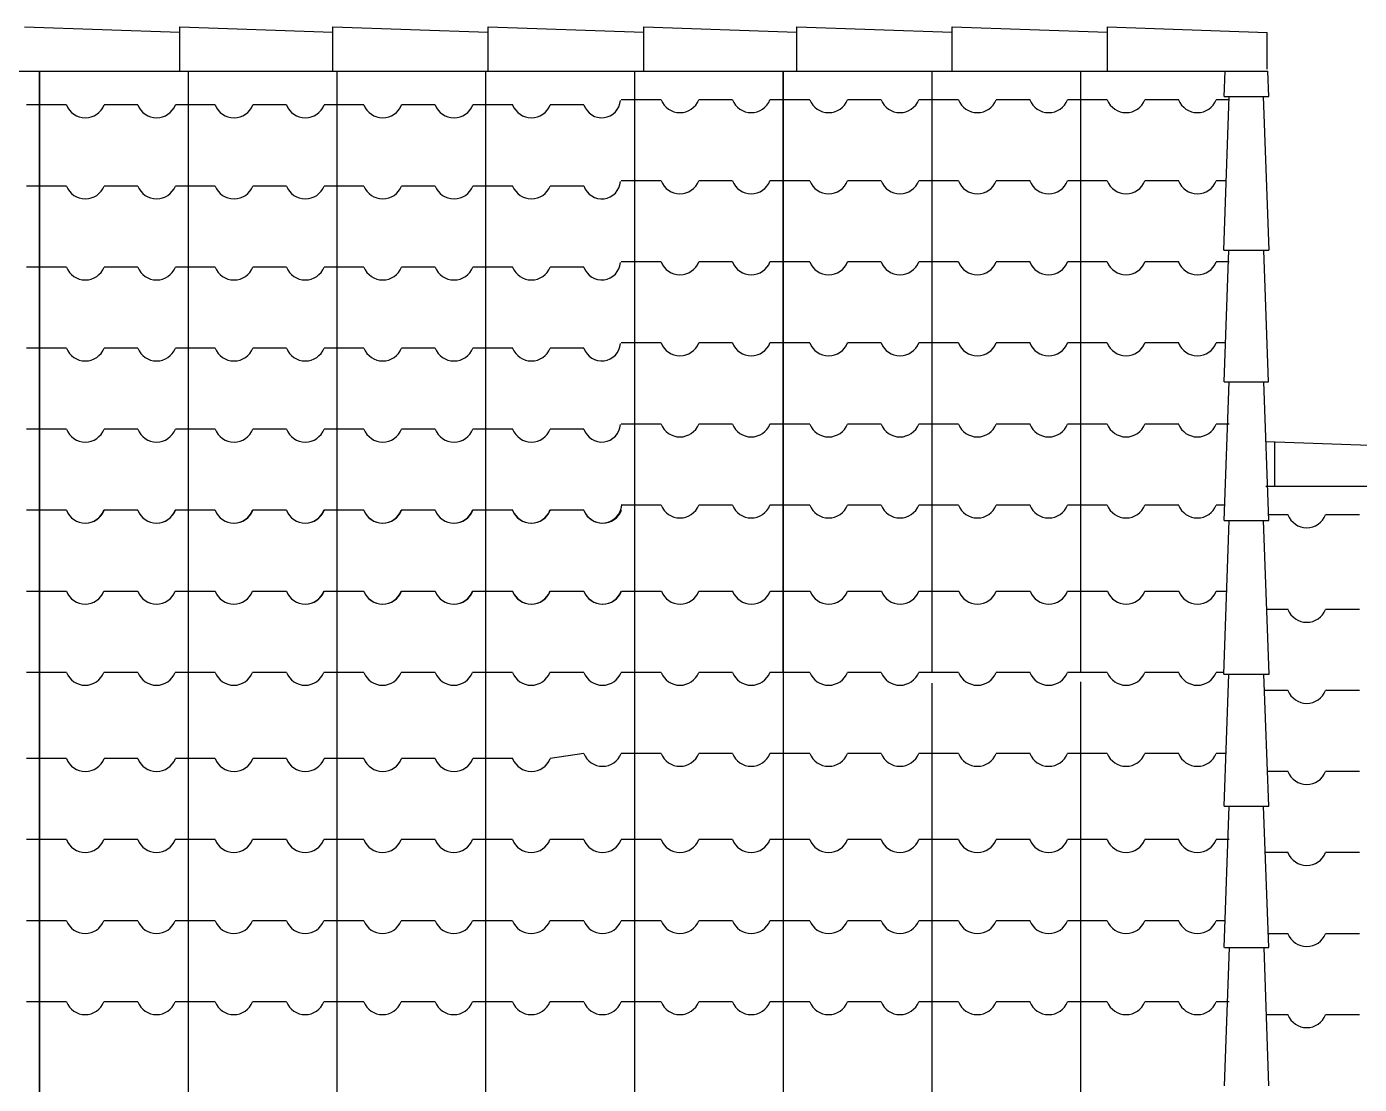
# Model space of a CAD drawing. Extents: x -29 to 75, y 16 to 65.
# Drawn here: x -10.025 to -8.053, y 56.205 to 57.77 of the extents above; entities that cross this region are included whole.
import ezdxf

# ---------------------------------------------------------------- set-up
doc = ezdxf.new("R2010")
doc.units = 0
doc.header["$MEASUREMENT"] = 0
for name, color, linetype in [('CORTE', 244, 'CONTINUOUS'), ('JANELA', 5, 'CONTINUOUS'), ('TELHADO', 30, 'CONTINUOUS'), ('VISTAP', 244, 'CONTINUOUS')]:
    doc.layers.add(name, color=color, linetype=linetype)

msp = doc.modelspace()

# ---------------------------------------------------------------- linework, layer by layer
at = {"layer": 'CORTE', "color": 1, "linetype": 'Continuous'}
for p, q in [((-10.0059, 57.7043), (-10.0059, 57.0544)), ((-9.7859, 57.7043), (-9.7859, 57.0544)), ((-9.5659, 57.7043), (-9.5659, 56.8144)), ((-9.3459, 57.7043), (-9.3459, 56.8144)), ((-9.3459, 57.7043), (-9.3459, 56.8144)), ((-9.1259, 57.7043), (-9.1259, 56.8144)), ((-8.9059, 57.7043), (-8.9059, 56.9421)), ((-8.9059, 57.7043), (-8.9059, 56.8144)), ((-8.9059, 57.7043), (-8.9059, 56.8144)), ((-8.9059, 57.7043), (-8.9059, 56.8144)), ((-8.6859, 57.7043), (-8.6859, 56.8144)), ((-8.4659, 57.7043), (-8.4659, 56.8144)), ((-10.0057, 57.6544), (-10.025, 57.6544)), ((-9.9659, 57.6544), (-10.0057, 57.6544)), ((-9.9659, 57.6544), (-10.0057, 57.6544)), ((-9.9659, 57.6544), (-10.0057, 57.6544)), ((-9.8604, 57.6544), (-9.9105, 57.6544)), ((-9.7857, 57.6544), (-9.805, 57.6544)), ((-9.7459, 57.6544), (-9.7857, 57.6544)), ((-9.6404, 57.6544), (-9.6905, 57.6544)), ((-9.5657, 57.6544), (-9.585, 57.6544)), ((-9.5259, 57.6544), (-9.5657, 57.6544)), ((-9.4204, 57.6544), (-9.4705, 57.6544)), ((-9.3457, 57.6544), (-9.365, 57.6544)), ((-9.3059, 57.6544), (-9.3457, 57.6544)), ((-9.2004, 57.6544), (-9.2505, 57.6544)), ((-9.1259, 57.6621), (-9.1452, 57.6621)), ((-9.0861, 57.6621), (-9.1259, 57.6621)), ((-8.9805, 57.6621), (-9.0307, 57.6621)), ((-8.9059, 57.6621), (-8.9252, 57.6621)), ((-8.8661, 57.6621), (-8.9059, 57.6621)), ((-8.8661, 57.6621), (-8.9059, 57.6621)), ((-8.7605, 57.6621), (-8.8107, 57.6621)), ((-8.6859, 57.6621), (-8.7052, 57.6621)), ((-8.6461, 57.6621), (-8.6859, 57.6621)), ((-8.5405, 57.6621), (-8.5907, 57.6621)), ((-8.4659, 57.6621), (-8.4852, 57.6621)), ((-8.4261, 57.6621), (-8.4659, 57.6621)), ((-8.3205, 57.6621), (-8.3707, 57.6621)), ((-8.2459, 57.6621), (-8.2652, 57.6621)), ((-8.248, 57.6621), (-8.2559, 57.6621)), ((-9.1259, 57.5421), (-9.1452, 57.5421)), ((-9.0861, 57.5421), (-9.1259, 57.5421)), ((-8.9805, 57.5421), (-9.0307, 57.5421)), ((-8.9059, 57.5421), (-8.9252, 57.5421)), ((-8.8661, 57.5421), (-8.9059, 57.5421)), ((-8.8661, 57.5421), (-8.9059, 57.5421)), ((-8.7605, 57.5421), (-8.8107, 57.5421)), ((-8.6859, 57.5421), (-8.7052, 57.5421)), ((-8.6461, 57.5421), (-8.6859, 57.5421)), ((-8.5405, 57.5421), (-8.5907, 57.5421)), ((-8.4659, 57.5421), (-8.4852, 57.5421)), ((-8.4261, 57.5421), (-8.4659, 57.5421)), ((-8.3205, 57.5421), (-8.3707, 57.5421)), ((-8.2502, 57.5421), (-8.2652, 57.5421)), ((-8.2502, 57.5421), (-8.2559, 57.5421)), ((-10.0057, 57.5344), (-10.025, 57.5344)), ((-9.9659, 57.5344), (-10.0057, 57.5344)), ((-9.9659, 57.5344), (-10.0057, 57.5344)), ((-9.9659, 57.5344), (-10.0057, 57.5344)), ((-9.8604, 57.5344), (-9.9105, 57.5344)), ((-9.7857, 57.5344), (-9.805, 57.5344)), ((-9.7459, 57.5344), (-9.7857, 57.5344)), ((-9.6404, 57.5344), (-9.6905, 57.5344)), ((-9.5657, 57.5344), (-9.585, 57.5344)), ((-9.5259, 57.5344), (-9.5657, 57.5344)), ((-9.4204, 57.5344), (-9.4705, 57.5344)), ((-9.3457, 57.5344), (-9.365, 57.5344)), ((-9.3059, 57.5344), (-9.3457, 57.5344)), ((-9.2004, 57.5344), (-9.2505, 57.5344)), ((-9.1259, 57.4221), (-9.1452, 57.4221)), ((-9.0861, 57.4221), (-9.1259, 57.4221)), ((-8.9805, 57.4221), (-9.0307, 57.4221)), ((-8.9059, 57.4221), (-8.9252, 57.4221)), ((-8.8661, 57.4221), (-8.9059, 57.4221)), ((-8.8661, 57.4221), (-8.9059, 57.4221)), ((-8.7605, 57.4221), (-8.8107, 57.4221)), ((-8.6859, 57.4221), (-8.7052, 57.4221)), ((-8.6461, 57.4221), (-8.6859, 57.4221)), ((-8.5405, 57.4221), (-8.5907, 57.4221)), ((-8.4659, 57.4221), (-8.4852, 57.4221)), ((-8.4261, 57.4221), (-8.4659, 57.4221)), ((-8.3205, 57.4221), (-8.3707, 57.4221)), ((-8.2459, 57.4221), (-8.2652, 57.4221)), ((-8.248, 57.4221), (-8.2559, 57.4221)), ((-10.0057, 57.4144), (-10.025, 57.4144)), ((-9.9659, 57.4144), (-10.0057, 57.4144)), ((-9.9659, 57.4144), (-10.0057, 57.4144)), ((-9.9659, 57.4144), (-10.0057, 57.4144)), ((-9.8604, 57.4144), (-9.9105, 57.4144)), ((-9.7857, 57.4144), (-9.805, 57.4144)), ((-9.7459, 57.4144), (-9.7857, 57.4144)), ((-9.6404, 57.4144), (-9.6905, 57.4144)), ((-9.5657, 57.4144), (-9.585, 57.4144)), ((-9.5259, 57.4144), (-9.5657, 57.4144)), ((-9.4204, 57.4144), (-9.4705, 57.4144)), ((-9.3457, 57.4144), (-9.365, 57.4144)), ((-9.3059, 57.4144), (-9.3457, 57.4144)), ((-9.2004, 57.4144), (-9.2505, 57.4144)), ((-9.1259, 57.3021), (-9.1452, 57.3021)), ((-9.0861, 57.3021), (-9.1259, 57.3021)), ((-8.9805, 57.3021), (-9.0307, 57.3021)), ((-8.9059, 57.3021), (-8.9252, 57.3021)), ((-8.8661, 57.3021), (-8.9059, 57.3021)), ((-8.8661, 57.3021), (-8.9059, 57.3021)), ((-8.7605, 57.3021), (-8.8107, 57.3021)), ((-8.6859, 57.3021), (-8.7052, 57.3021)), ((-8.6461, 57.3021), (-8.6859, 57.3021)), ((-8.5405, 57.3021), (-8.5907, 57.3021)), ((-8.4659, 57.3021), (-8.4852, 57.3021)), ((-8.4261, 57.3021), (-8.4659, 57.3021)), ((-8.3205, 57.3021), (-8.3707, 57.3021)), ((-8.2513, 57.3021), (-8.2652, 57.3021)), ((-8.2513, 57.3021), (-8.2559, 57.3021)), ((-10.0057, 57.2944), (-10.025, 57.2944)), ((-9.9659, 57.2944), (-10.0057, 57.2944)), ((-9.9659, 57.2944), (-10.0057, 57.2944)), ((-9.9659, 57.2944), (-10.0057, 57.2944)), ((-9.8604, 57.2944), (-9.9105, 57.2944)), ((-9.7857, 57.2944), (-9.805, 57.2944)), ((-9.7459, 57.2944), (-9.7857, 57.2944)), ((-9.6404, 57.2944), (-9.6905, 57.2944)), ((-9.5657, 57.2944), (-9.585, 57.2944)), ((-9.5259, 57.2944), (-9.5657, 57.2944)), ((-9.4204, 57.2944), (-9.4705, 57.2944)), ((-9.3457, 57.2944), (-9.365, 57.2944)), ((-9.3059, 57.2944), (-9.3457, 57.2944)), ((-9.2004, 57.2944), (-9.2505, 57.2944)), ((-9.1259, 57.1821), (-9.1452, 57.1821)), ((-9.0861, 57.1821), (-9.1259, 57.1821)), ((-8.9805, 57.1821), (-9.0307, 57.1821)), ((-8.9059, 57.1821), (-8.9252, 57.1821)), ((-8.8661, 57.1821), (-8.9059, 57.1821)), ((-8.8661, 57.1821), (-8.9059, 57.1821)), ((-8.7605, 57.1821), (-8.8107, 57.1821)), ((-8.6859, 57.1821), (-8.7052, 57.1821)), ((-8.6461, 57.1821), (-8.6859, 57.1821)), ((-8.5405, 57.1821), (-8.5907, 57.1821)), ((-8.4659, 57.1821), (-8.4852, 57.1821)), ((-8.4261, 57.1821), (-8.4659, 57.1821)), ((-8.3205, 57.1821), (-8.3707, 57.1821)), ((-8.2459, 57.1821), (-8.2652, 57.1821)), ((-8.248, 57.1821), (-8.2559, 57.1821)), ((-10.0057, 57.1744), (-10.025, 57.1744)), ((-9.9659, 57.1744), (-10.0057, 57.1744)), ((-9.9659, 57.1744), (-10.0057, 57.1744)), ((-9.9659, 57.1744), (-10.0057, 57.1744)), ((-9.8604, 57.1744), (-9.9105, 57.1744)), ((-9.7857, 57.1744), (-9.805, 57.1744)), ((-9.7459, 57.1744), (-9.7857, 57.1744)), ((-9.6404, 57.1744), (-9.6905, 57.1744)), ((-9.5657, 57.1744), (-9.585, 57.1744)), ((-9.5259, 57.1744), (-9.5657, 57.1744)), ((-9.4204, 57.1744), (-9.4705, 57.1744)), ((-9.3457, 57.1744), (-9.365, 57.1744)), ((-9.3059, 57.1744), (-9.3457, 57.1744)), ((-9.2004, 57.1744), (-9.2505, 57.1744)), ((-10.0059, 57.0544), (-10.0252, 57.0544)), ((-10.0057, 57.0544), (-10.025, 57.0544)), ((-9.9661, 57.0544), (-10.0059, 57.0544)), ((-9.9659, 57.0544), (-10.0059, 57.0544)), ((-10.0059, 57.0544), (-10.0059, 56.6944)), ((-9.9661, 57.0544), (-10.0059, 57.0544)), ((-9.9661, 57.0544), (-10.0059, 57.0544)), ((-10.0059, 57.0544), (-10.0059, 56.5668)), ((-10.0059, 57.0544), (-10.0059, 56.5668)), ((-10.0059, 57.0544), (-10.0059, 56.5668)), ((-9.9659, 57.0544), (-10.0057, 57.0544)), ((-9.9659, 57.0544), (-10.0057, 57.0544)), ((-9.8605, 57.0544), (-9.9107, 57.0544)), ((-9.8604, 57.0544), (-9.9105, 57.0544)), ((-9.7859, 57.0544), (-9.8052, 57.0544)), ((-9.7857, 57.0544), (-9.805, 57.0544)), ((-9.7461, 57.0544), (-9.7859, 57.0544)), ((-9.7859, 57.0544), (-9.7859, 56.5668)), ((-9.7459, 57.0544), (-9.7857, 57.0544)), ((-9.6405, 57.0544), (-9.6907, 57.0544)), ((-9.6404, 57.0544), (-9.6905, 57.0544)), ((-9.5659, 57.0544), (-9.5852, 57.0544)), ((-9.5657, 57.0544), (-9.585, 57.0544)), ((-9.5261, 57.0544), (-9.5659, 57.0544)), ((-9.5659, 57.0544), (-9.5659, 56.5668)), ((-9.5259, 57.0544), (-9.5657, 57.0544)), ((-9.4205, 57.0544), (-9.4707, 57.0544)), ((-9.4204, 57.0544), (-9.4705, 57.0544)), ((-9.3459, 57.0544), (-9.3652, 57.0544)), ((-9.3457, 57.0544), (-9.365, 57.0544)), ((-9.3061, 57.0544), (-9.3459, 57.0544)), ((-9.3459, 57.0544), (-9.3459, 56.5668)), ((-9.3059, 57.0544), (-9.3457, 57.0544)), ((-9.2005, 57.0544), (-9.2507, 57.0544)), ((-9.2004, 57.0544), (-9.2505, 57.0544)), ((-9.1259, 57.0621), (-9.1452, 57.0621)), ((-9.0861, 57.0621), (-9.1259, 57.0621)), ((-8.9805, 57.0621), (-9.0307, 57.0621)), ((-8.9059, 57.0621), (-8.9252, 57.0621)), ((-8.8661, 57.0621), (-8.9059, 57.0621)), ((-8.8661, 57.0621), (-8.9059, 57.0621)), ((-8.7605, 57.0621), (-8.8107, 57.0621)), ((-8.6859, 57.0621), (-8.7052, 57.0621)), ((-8.6461, 57.0621), (-8.6859, 57.0621)), ((-8.5405, 57.0621), (-8.5907, 57.0621)), ((-8.4659, 57.0621), (-8.4852, 57.0621)), ((-8.4261, 57.0621), (-8.4659, 57.0621)), ((-8.3205, 57.0621), (-8.3707, 57.0621)), ((-8.2523, 57.0621), (-8.2652, 57.0621)), ((-8.2523, 57.0621), (-8.2559, 57.0621)), ((-10.0059, 56.9344), (-10.0252, 56.9344)), ((-9.9661, 56.9344), (-10.0059, 56.9344)), ((-9.9661, 56.9344), (-10.0059, 56.9344)), ((-9.8605, 56.9344), (-9.9107, 56.9344)), ((-9.7859, 56.9344), (-9.8052, 56.9344)), ((-9.7461, 56.9344), (-9.7859, 56.9344)), ((-9.6405, 56.9344), (-9.6907, 56.9344)), ((-9.5659, 56.9344), (-9.5852, 56.9344)), ((-9.5657, 56.9344), (-9.585, 56.9344)), ((-9.5261, 56.9344), (-9.5659, 56.9344)), ((-9.5259, 56.9344), (-9.5657, 56.9344)), ((-9.4205, 56.9344), (-9.4707, 56.9344)), ((-9.4204, 56.9344), (-9.4705, 56.9344)), ((-9.3459, 56.9344), (-9.3652, 56.9344)), ((-9.3457, 56.9344), (-9.365, 56.9344)), ((-9.3457, 56.9344), (-9.365, 56.9344)), ((-9.3061, 56.9344), (-9.3459, 56.9344)), ((-9.3059, 56.9344), (-9.3457, 56.9344)), ((-9.3059, 56.9344), (-9.3457, 56.9344)), ((-9.2005, 56.9344), (-9.2507, 56.9344)), ((-9.2004, 56.9344), (-9.2505, 56.9344)), ((-9.1257, 56.9344), (-9.145, 56.9344)), ((-9.0859, 56.9344), (-9.1257, 56.9344)), ((-8.9804, 56.9344), (-9.0305, 56.9344)), ((-8.9057, 56.9344), (-8.925, 56.9344)), ((-8.8659, 56.9344), (-8.9057, 56.9344)), ((-8.8659, 56.9344), (-8.9057, 56.9344)), ((-8.7604, 56.9344), (-8.8105, 56.9344)), ((-8.6857, 56.9344), (-8.705, 56.9344)), ((-8.6459, 56.9344), (-8.6857, 56.9344)), ((-8.5404, 56.9344), (-8.5905, 56.9344)), ((-8.4657, 56.9344), (-8.485, 56.9344)), ((-8.4259, 56.9344), (-8.4657, 56.9344)), ((-8.3204, 56.9344), (-8.3705, 56.9344)), ((-8.2494, 56.9344), (-8.265, 56.9344)), ((-8.2494, 56.9344), (-8.2557, 56.9344)), ((-10.0059, 56.8144), (-10.0252, 56.8144)), ((-9.9661, 56.8144), (-10.0059, 56.8144)), ((-9.9661, 56.8144), (-10.0059, 56.8144)), ((-9.8605, 56.8144), (-9.9107, 56.8144)), ((-9.7859, 56.8144), (-9.8052, 56.8144)), ((-9.7461, 56.8144), (-9.7859, 56.8144)), ((-9.6405, 56.8144), (-9.6907, 56.8144)), ((-9.5659, 56.8144), (-9.5852, 56.8144)), ((-9.5659, 56.8144), (-9.5852, 56.8144)), ((-9.5659, 56.8144), (-9.5852, 56.8144)), ((-9.5261, 56.8144), (-9.5659, 56.8144)), ((-9.5261, 56.8144), (-9.5659, 56.8144)), ((-9.5261, 56.8144), (-9.5659, 56.8144)), ((-9.4205, 56.8144), (-9.4707, 56.8144)), ((-9.4205, 56.8144), (-9.4707, 56.8144)), ((-9.4205, 56.8144), (-9.4707, 56.8144)), ((-9.3459, 56.8144), (-9.3652, 56.8144)), ((-9.3459, 56.8144), (-9.3652, 56.8144)), ((-9.3459, 56.8144), (-9.3652, 56.8144)), ((-9.3459, 56.8144), (-9.3652, 56.8144)), ((-9.3459, 56.8144), (-9.3652, 56.8144)), ((-9.3061, 56.8144), (-9.3459, 56.8144)), ((-9.3061, 56.8144), (-9.3459, 56.8144)), ((-9.3061, 56.8144), (-9.3459, 56.8144)), ((-9.3061, 56.8144), (-9.3459, 56.8144)), ((-9.3061, 56.8144), (-9.3459, 56.8144)), ((-9.2005, 56.8144), (-9.2507, 56.8144)), ((-9.2005, 56.8144), (-9.2507, 56.8144)), ((-9.2005, 56.8144), (-9.2507, 56.8144)), ((-9.1259, 56.8144), (-9.1452, 56.8144)), ((-9.1259, 56.8144), (-9.1452, 56.8144)), ((-9.1259, 56.8144), (-9.1259, 56.0792)), ((-9.0861, 56.8144), (-9.1259, 56.8144)), ((-9.0861, 56.8144), (-9.1259, 56.8144)), ((-8.9805, 56.8144), (-9.0307, 56.8144)), ((-8.9805, 56.8144), (-9.0307, 56.8144)), ((-8.9059, 56.8144), (-8.9252, 56.8144)), ((-8.9059, 56.8144), (-8.9252, 56.8144)), ((-8.9059, 56.8144), (-8.9252, 56.8144)), ((-8.9059, 56.8144), (-8.9059, 56.0792)), ((-8.8661, 56.8144), (-8.9059, 56.8144)), ((-8.8661, 56.8144), (-8.9059, 56.8144)), ((-8.8661, 56.8144), (-8.9059, 56.8144)), ((-8.8661, 56.8144), (-8.9059, 56.8144)), ((-8.8661, 56.8144), (-8.9059, 56.8144)), ((-8.8661, 56.8144), (-8.9059, 56.8144)), ((-8.8661, 56.8144), (-8.9059, 56.8144)), ((-8.7605, 56.8144), (-8.8107, 56.8144)), ((-8.6859, 56.8144), (-8.7052, 56.8144)), ((-8.6859, 56.8144), (-8.7052, 56.8144)), ((-8.6859, 56.8144), (-8.7052, 56.8144)), ((-8.6461, 56.8144), (-8.6859, 56.8144)), ((-8.6461, 56.8144), (-8.6859, 56.8144)), ((-8.6461, 56.8144), (-8.6859, 56.8144)), ((-8.5405, 56.8144), (-8.5907, 56.8144)), ((-8.5405, 56.8144), (-8.5907, 56.8144)), ((-8.5405, 56.8144), (-8.5907, 56.8144)), ((-8.4659, 56.8144), (-8.4852, 56.8144)), ((-8.4659, 56.8144), (-8.4852, 56.8144)), ((-8.4659, 56.8144), (-8.4852, 56.8144)), ((-8.4659, 56.8144), (-8.4852, 56.8144)), ((-8.4659, 56.8144), (-8.4852, 56.8144)), ((-8.4261, 56.8144), (-8.4659, 56.8144)), ((-8.4261, 56.8144), (-8.4659, 56.8144)), ((-8.4261, 56.8144), (-8.4659, 56.8144)), ((-8.4261, 56.8144), (-8.4659, 56.8144)), ((-8.4261, 56.8144), (-8.4659, 56.8144)), ((-8.3205, 56.8144), (-8.3707, 56.8144)), ((-8.3205, 56.8144), (-8.3707, 56.8144)), ((-8.3205, 56.8144), (-8.3707, 56.8144)), ((-8.2537, 56.8144), (-8.2652, 56.8144)), ((-8.2537, 56.8144), (-8.2652, 56.8144)), ((-8.2537, 56.8144), (-8.2559, 56.8144)), ((-8.2537, 56.8144), (-8.2559, 56.8144)), ((-8.2537, 56.8144), (-8.2559, 56.8144)), ((-8.2537, 56.8144), (-8.2559, 56.8144)), ((-8.2537, 56.8144), (-8.2559, 56.8144)), ((-9.5659, 56.7987), (-9.5659, 56.0792)), ((-9.3459, 56.8004), (-9.3459, 56.0792)), ((-8.6859, 56.7987), (-8.6859, 56.0792)), ((-8.4659, 56.8004), (-8.4659, 56.0792)), ((-9.7859, 56.6887), (-9.7859, 56.0792)), ((-9.1259, 56.6944), (-9.1452, 56.6944)), ((-9.0861, 56.6944), (-9.1259, 56.6944)), ((-8.9805, 56.6944), (-9.0307, 56.6944)), ((-8.9059, 56.6944), (-8.9252, 56.6944)), ((-8.8661, 56.6944), (-8.9059, 56.6944)), ((-8.8661, 56.6944), (-8.9059, 56.6944)), ((-8.8661, 56.6944), (-8.9059, 56.6944)), ((-8.9059, 56.6887), (-8.9059, 56.0792)), ((-8.7605, 56.6944), (-8.8107, 56.6944)), ((-8.6859, 56.6944), (-8.7052, 56.6944)), ((-8.6461, 56.6944), (-8.6859, 56.6944)), ((-8.5405, 56.6944), (-8.5907, 56.6944)), ((-8.4659, 56.6944), (-8.4852, 56.6944)), ((-8.4261, 56.6944), (-8.4659, 56.6944)), ((-8.2505, 56.6944), (-8.2652, 56.6944)), ((-8.2504, 56.6944), (-8.2559, 56.6944)), ((-10.0057, 56.6868), (-10.025, 56.6868)), ((-9.9659, 56.6868), (-10.0057, 56.6868)), ((-9.9659, 56.6868), (-10.0057, 56.6868)), ((-9.8604, 56.6868), (-9.9105, 56.6868)), ((-9.7857, 56.6868), (-9.805, 56.6868)), ((-9.7459, 56.6868), (-9.7857, 56.6868)), ((-9.6404, 56.6868), (-9.6905, 56.6868)), ((-9.5657, 56.6868), (-9.585, 56.6868)), ((-9.5259, 56.6868), (-9.5657, 56.6868)), ((-9.4204, 56.6868), (-9.4705, 56.6868)), ((-9.3457, 56.6868), (-9.365, 56.6868)), ((-9.3059, 56.6868), (-9.3457, 56.6868)), ((-10.0059, 56.5841), (-10.0059, 56.0792)), ((-10.0059, 56.5789), (-10.0059, 56.2068)), ((-10.0059, 56.5668), (-10.0252, 56.5668)), ((-10.0059, 56.5668), (-10.0252, 56.5668)), ((-10.0059, 56.5668), (-10.0059, 56.0792)), ((-9.9661, 56.5668), (-10.0059, 56.5668)), ((-9.9661, 56.5668), (-10.0059, 56.5668)), ((-9.9661, 56.5668), (-10.0059, 56.5668)), ((-9.9661, 56.5668), (-10.0059, 56.5668)), ((-9.9661, 56.5668), (-10.0059, 56.5668)), ((-9.9661, 56.5668), (-10.0059, 56.5668)), ((-9.8605, 56.5668), (-9.9107, 56.5668)), ((-9.8605, 56.5668), (-9.9107, 56.5668)), ((-9.7859, 56.5668), (-9.8052, 56.5668)), ((-9.7859, 56.5668), (-9.8052, 56.5668)), ((-9.7461, 56.5668), (-9.7859, 56.5668)), ((-9.7461, 56.5668), (-9.7859, 56.5668)), ((-9.6405, 56.5668), (-9.6907, 56.5668)), ((-9.6405, 56.5668), (-9.6907, 56.5668)), ((-9.5659, 56.5668), (-9.5852, 56.5668)), ((-9.5659, 56.5668), (-9.5852, 56.5668)), ((-9.5261, 56.5668), (-9.5659, 56.5668)), ((-9.5261, 56.5668), (-9.5659, 56.5668)), ((-9.4205, 56.5668), (-9.4707, 56.5668)), ((-9.4205, 56.5668), (-9.4707, 56.5668)), ((-9.3459, 56.5668), (-9.3652, 56.5668)), ((-9.3459, 56.5668), (-9.3652, 56.5668)), ((-9.3061, 56.5668), (-9.3459, 56.5668)), ((-9.3061, 56.5668), (-9.3459, 56.5668)), ((-9.2005, 56.5668), (-9.2507, 56.5668)), ((-9.2005, 56.5668), (-9.2507, 56.5668)), ((-9.1259, 56.5668), (-9.1452, 56.5668)), ((-9.1259, 56.5668), (-9.1452, 56.5668)), ((-9.0861, 56.5668), (-9.1259, 56.5668)), ((-9.0861, 56.5668), (-9.1259, 56.5668)), ((-8.9805, 56.5668), (-9.0307, 56.5668)), ((-8.9805, 56.5668), (-9.0307, 56.5668)), ((-8.9059, 56.5668), (-8.9252, 56.5668)), ((-8.9059, 56.5668), (-8.9252, 56.5668)), ((-8.9059, 56.5668), (-8.9252, 56.5668)), ((-8.9059, 56.5668), (-8.9252, 56.5668)), ((-8.9059, 56.5668), (-8.9252, 56.5668)), ((-8.9059, 56.5668), (-8.9252, 56.5668)), ((-8.8661, 56.5668), (-8.9059, 56.5668)), ((-8.8661, 56.5668), (-8.9059, 56.5668)), ((-8.8661, 56.5668), (-8.9059, 56.5668)), ((-8.8661, 56.5668), (-8.9059, 56.5668)), ((-8.8661, 56.5668), (-8.9059, 56.5668)), ((-8.8661, 56.5668), (-8.9059, 56.5668)), ((-8.7605, 56.5668), (-8.8107, 56.5668)), ((-8.7605, 56.5668), (-8.8107, 56.5668)), ((-8.6859, 56.5668), (-8.7052, 56.5668)), ((-8.6859, 56.5668), (-8.7052, 56.5668)), ((-8.6461, 56.5668), (-8.6859, 56.5668)), ((-8.6461, 56.5668), (-8.6859, 56.5668)), ((-8.5405, 56.5668), (-8.5907, 56.5668)), ((-8.5405, 56.5668), (-8.5907, 56.5668)), ((-8.4659, 56.5668), (-8.4852, 56.5668)), ((-8.4659, 56.5668), (-8.4852, 56.5668)), ((-8.4261, 56.5668), (-8.4659, 56.5668)), ((-8.4261, 56.5668), (-8.4659, 56.5668)), ((-8.3205, 56.5668), (-8.3707, 56.5668)), ((-8.3205, 56.5668), (-8.3707, 56.5668)), ((-8.2459, 56.5668), (-8.2652, 56.5668)), ((-8.2459, 56.5668), (-8.2652, 56.5668)), ((-8.2474, 56.5668), (-8.2559, 56.5668)), ((-8.2474, 56.5668), (-8.2559, 56.5668)), ((-8.2474, 56.5668), (-8.2559, 56.5668)), ((-10.0059, 56.4468), (-10.0252, 56.4468)), ((-9.9661, 56.4468), (-10.0059, 56.4468)), ((-9.9661, 56.4468), (-10.0059, 56.4468)), ((-9.9661, 56.4468), (-10.0059, 56.4468)), ((-9.8605, 56.4468), (-9.9107, 56.4468)), ((-9.7859, 56.4468), (-9.8052, 56.4468)), ((-9.7461, 56.4468), (-9.7859, 56.4468)), ((-9.6405, 56.4468), (-9.6907, 56.4468)), ((-9.5659, 56.4468), (-9.5852, 56.4468)), ((-9.5261, 56.4468), (-9.5659, 56.4468)), ((-9.4205, 56.4468), (-9.4707, 56.4468)), ((-9.3459, 56.4468), (-9.3652, 56.4468)), ((-9.3061, 56.4468), (-9.3459, 56.4468)), ((-9.2005, 56.4468), (-9.2507, 56.4468)), ((-9.1259, 56.4468), (-9.1452, 56.4468)), ((-9.0861, 56.4468), (-9.1259, 56.4468)), ((-8.9805, 56.4468), (-9.0307, 56.4468)), ((-8.9059, 56.4468), (-8.9252, 56.4468)), ((-8.9059, 56.4468), (-8.9252, 56.4468)), ((-8.9059, 56.4468), (-8.9252, 56.4468)), ((-8.8661, 56.4468), (-8.9059, 56.4468)), ((-8.8661, 56.4468), (-8.9059, 56.4468)), ((-8.8661, 56.4468), (-8.9059, 56.4468)), ((-8.7605, 56.4468), (-8.8107, 56.4468)), ((-8.6859, 56.4468), (-8.7052, 56.4468)), ((-8.6461, 56.4468), (-8.6859, 56.4468)), ((-8.5405, 56.4468), (-8.5907, 56.4468)), ((-8.4659, 56.4468), (-8.4852, 56.4468)), ((-8.4261, 56.4468), (-8.4659, 56.4468)), ((-8.3205, 56.4468), (-8.3707, 56.4468)), ((-8.2517, 56.4468), (-8.2652, 56.4468)), ((-8.2517, 56.4468), (-8.2559, 56.4468)), ((-10.0059, 56.3268), (-10.0252, 56.3268)), ((-9.9661, 56.3268), (-10.0059, 56.3268)), ((-9.9661, 56.3268), (-10.0059, 56.3268)), ((-9.9661, 56.3268), (-10.0059, 56.3268)), ((-9.8605, 56.3268), (-9.9107, 56.3268)), ((-9.7859, 56.3268), (-9.8052, 56.3268)), ((-9.7461, 56.3268), (-9.7859, 56.3268)), ((-9.6405, 56.3268), (-9.6907, 56.3268)), ((-9.5659, 56.3268), (-9.5852, 56.3268)), ((-9.5261, 56.3268), (-9.5659, 56.3268)), ((-9.4205, 56.3268), (-9.4707, 56.3268)), ((-9.3459, 56.3268), (-9.3652, 56.3268)), ((-9.3061, 56.3268), (-9.3459, 56.3268)), ((-9.2005, 56.3268), (-9.2507, 56.3268)), ((-9.1259, 56.3268), (-9.1452, 56.3268)), ((-9.0861, 56.3268), (-9.1259, 56.3268)), ((-8.9805, 56.3268), (-9.0307, 56.3268)), ((-8.9059, 56.3268), (-8.9252, 56.3268)), ((-8.9059, 56.3268), (-8.9252, 56.3268)), ((-8.9059, 56.3268), (-8.9252, 56.3268)), ((-8.8661, 56.3268), (-8.9059, 56.3268)), ((-8.8661, 56.3268), (-8.9059, 56.3268)), ((-8.8661, 56.3268), (-8.9059, 56.3268)), ((-8.7605, 56.3268), (-8.8107, 56.3268)), ((-8.6859, 56.3268), (-8.7052, 56.3268)), ((-8.6461, 56.3268), (-8.6859, 56.3268)), ((-8.5405, 56.3268), (-8.5907, 56.3268)), ((-8.4659, 56.3268), (-8.4852, 56.3268)), ((-8.4261, 56.3268), (-8.4659, 56.3268)), ((-8.3205, 56.3268), (-8.3707, 56.3268)), ((-8.2459, 56.3268), (-8.2652, 56.3268)), ((-8.2482, 56.3268), (-8.2559, 56.3268))]:
    msp.add_line(p, q, dxfattribs=at)
for centre, radius, start, end in [((-9.9382, 57.6651), 0.0297, 201.0517, 338.9483), ((-9.8327, 57.6651), 0.0297, 201.0517, 338.9483), ((-9.7182, 57.6651), 0.0297, 201.0517, 338.9483), ((-9.6127, 57.6651), 0.0297, 201.0517, 338.9483), ((-9.4982, 57.6651), 0.0297, 201.0517, 338.9483), ((-9.3927, 57.6651), 0.0297, 201.0517, 338.9483), ((-9.2782, 57.6651), 0.0297, 201.0517, 338.9483), ((-9.1741, 57.6631), 0.0277, 198.1442, 355.9472), ((-9.0584, 57.6727), 0.0297, 201.0517, 338.9483), ((-8.9529, 57.6727), 0.0297, 201.0517, 338.9483), ((-8.8384, 57.6727), 0.0297, 201.0517, 338.9483), ((-8.7329, 57.6727), 0.0297, 201.0517, 338.9483), ((-8.6184, 57.6727), 0.0297, 201.0517, 338.9483), ((-8.5129, 57.6727), 0.0297, 201.0517, 338.9483), ((-8.3984, 57.6727), 0.0297, 201.0517, 338.9483), ((-8.2929, 57.6727), 0.0297, 201.0517, 338.9483), ((-9.1741, 57.5431), 0.0277, 198.1442, 355.9472), ((-9.0584, 57.5527), 0.0297, 201.0517, 338.9483), ((-8.9529, 57.5527), 0.0297, 201.0517, 338.9483), ((-8.8384, 57.5527), 0.0297, 201.0517, 338.9483), ((-8.7329, 57.5527), 0.0297, 201.0517, 338.9483), ((-8.6184, 57.5527), 0.0297, 201.0517, 338.9483), ((-8.5129, 57.5527), 0.0297, 201.0517, 338.9483), ((-8.3984, 57.5527), 0.0297, 201.0517, 338.9483), ((-8.2929, 57.5527), 0.0297, 201.0517, 338.9483), ((-9.9382, 57.5451), 0.0297, 201.0517, 338.9483), ((-9.8327, 57.5451), 0.0297, 201.0517, 338.9483), ((-9.7182, 57.5451), 0.0297, 201.0517, 338.9483), ((-9.6127, 57.5451), 0.0297, 201.0517, 338.9483), ((-9.4982, 57.5451), 0.0297, 201.0517, 338.9483), ((-9.3927, 57.5451), 0.0297, 201.0517, 338.9483), ((-9.2782, 57.5451), 0.0297, 201.0517, 338.9483), ((-9.1741, 57.4231), 0.0277, 198.1442, 355.9472), ((-9.0584, 57.4327), 0.0297, 201.0517, 338.9483), ((-8.9529, 57.4327), 0.0297, 201.0517, 338.9483), ((-8.8384, 57.4327), 0.0297, 201.0517, 338.9483), ((-8.7329, 57.4327), 0.0297, 201.0517, 338.9483), ((-8.6184, 57.4327), 0.0297, 201.0517, 338.9483), ((-8.5129, 57.4327), 0.0297, 201.0517, 338.9483), ((-8.3984, 57.4327), 0.0297, 201.0517, 338.9483), ((-8.2929, 57.4327), 0.0297, 201.0517, 338.9483), ((-9.9382, 57.4251), 0.0297, 201.0517, 338.9483), ((-9.8327, 57.4251), 0.0297, 201.0517, 338.9483), ((-9.7182, 57.4251), 0.0297, 201.0517, 338.9483), ((-9.6127, 57.4251), 0.0297, 201.0517, 338.9483), ((-9.4982, 57.4251), 0.0297, 201.0517, 338.9483), ((-9.3927, 57.4251), 0.0297, 201.0517, 338.9483), ((-9.2782, 57.4251), 0.0297, 201.0517, 338.9483), ((-9.1741, 57.3031), 0.0277, 198.1442, 355.9472), ((-9.0584, 57.3127), 0.0297, 201.0517, 338.9483), ((-8.9529, 57.3127), 0.0297, 201.0517, 338.9483), ((-8.8384, 57.3127), 0.0297, 201.0517, 338.9483), ((-8.7329, 57.3127), 0.0297, 201.0517, 338.9483), ((-8.6184, 57.3127), 0.0297, 201.0517, 338.9483), ((-8.5129, 57.3127), 0.0297, 201.0517, 338.9483), ((-8.3984, 57.3127), 0.0297, 201.0517, 338.9483), ((-8.2929, 57.3127), 0.0297, 201.0517, 338.9483), ((-9.9382, 57.3051), 0.0297, 201.0517, 338.9483), ((-9.8327, 57.3051), 0.0297, 201.0517, 338.9483), ((-9.7182, 57.3051), 0.0297, 201.0517, 338.9483), ((-9.6127, 57.3051), 0.0297, 201.0517, 338.9483), ((-9.4982, 57.3051), 0.0297, 201.0517, 338.9483), ((-9.3927, 57.3051), 0.0297, 201.0517, 338.9483), ((-9.2782, 57.3051), 0.0297, 201.0517, 338.9483), ((-9.1741, 57.1831), 0.0277, 198.1442, 355.9472), ((-9.0584, 57.1927), 0.0297, 201.0517, 338.9483), ((-8.9529, 57.1927), 0.0297, 201.0517, 338.9483), ((-8.8384, 57.1927), 0.0297, 201.0517, 338.9483), ((-8.7329, 57.1927), 0.0297, 201.0517, 338.9483), ((-8.6184, 57.1927), 0.0297, 201.0517, 338.9483), ((-8.5129, 57.1927), 0.0297, 201.0517, 338.9483), ((-8.3984, 57.1927), 0.0297, 201.0517, 338.9483), ((-8.2929, 57.1927), 0.0297, 201.0517, 338.9483), ((-9.9382, 57.1851), 0.0297, 201.0517, 338.9483), ((-9.8327, 57.1851), 0.0297, 201.0517, 338.9483), ((-9.7182, 57.1851), 0.0297, 201.0517, 338.9483), ((-9.6127, 57.1851), 0.0297, 201.0517, 338.9483), ((-9.4982, 57.1851), 0.0297, 201.0517, 338.9483), ((-9.3927, 57.1851), 0.0297, 201.0517, 338.9483), ((-9.2782, 57.1851), 0.0297, 201.0517, 338.9483), ((-9.9384, 57.0651), 0.0297, 201.0517, 338.9483), ((-9.9382, 57.0651), 0.0297, 201.0517, 338.9483), ((-9.8329, 57.0651), 0.0297, 201.0517, 338.9483), ((-9.8327, 57.0651), 0.0297, 201.0517, 338.9483), ((-9.7184, 57.0651), 0.0297, 201.0517, 338.9483), ((-9.7182, 57.0651), 0.0297, 201.0517, 338.9483), ((-9.6129, 57.0651), 0.0297, 201.0517, 338.9483), ((-9.6127, 57.0651), 0.0297, 201.0517, 338.9483), ((-9.4984, 57.0651), 0.0297, 201.0517, 338.9483), ((-9.4982, 57.0651), 0.0297, 201.0517, 338.9483), ((-9.3929, 57.0651), 0.0297, 201.0517, 338.9483), ((-9.3927, 57.0651), 0.0297, 201.0517, 338.9483), ((-9.2784, 57.0651), 0.0297, 201.0517, 338.9483), ((-9.2782, 57.0651), 0.0297, 201.0517, 338.9483), ((-9.1734, 57.0644), 0.0289, 200.0673, 355.3256), ((-9.1727, 57.0651), 0.0297, 201.0517, 338.9483), ((-9.0584, 57.0727), 0.0297, 201.0517, 338.9483), ((-8.9529, 57.0727), 0.0297, 201.0517, 338.9483), ((-8.8384, 57.0727), 0.0297, 201.0517, 338.9483), ((-8.7329, 57.0727), 0.0297, 201.0517, 338.9483), ((-8.6184, 57.0727), 0.0297, 201.0517, 338.9483), ((-8.5129, 57.0727), 0.0297, 201.0517, 338.9483), ((-8.3984, 57.0727), 0.0297, 201.0517, 338.9483), ((-8.2929, 57.0727), 0.0297, 201.0517, 338.9483), ((-9.9384, 56.9451), 0.0297, 201.0517, 338.9483), ((-9.8329, 56.9451), 0.0297, 201.0517, 338.9483), ((-9.7184, 56.9451), 0.0297, 201.0517, 338.9483), ((-9.6129, 56.9451), 0.0297, 201.0517, 338.9483), ((-9.6127, 56.9451), 0.0297, 201.0517, 338.9483), ((-9.4984, 56.9451), 0.0297, 201.0517, 338.9483), ((-9.4982, 56.9451), 0.0297, 201.0517, 338.9483), ((-9.3929, 56.9451), 0.0297, 201.0517, 338.9483), ((-9.3927, 56.9451), 0.0297, 201.0517, 338.9483), ((-9.3927, 56.9451), 0.0297, 201.0517, 338.9483), ((-9.2784, 56.9451), 0.0297, 201.0517, 338.9483), ((-9.2782, 56.9451), 0.0297, 201.0517, 338.9483), ((-9.1729, 56.9451), 0.0297, 201.0517, 338.9483), ((-9.1727, 56.9451), 0.0297, 201.0517, 338.9483), ((-9.0582, 56.9451), 0.0297, 201.0517, 338.9483), ((-8.9527, 56.9451), 0.0297, 201.0517, 338.9483), ((-8.8382, 56.9451), 0.0297, 201.0517, 338.9483), ((-8.7327, 56.9451), 0.0297, 201.0517, 338.9483), ((-8.6182, 56.9451), 0.0297, 201.0517, 338.9483), ((-8.5127, 56.9451), 0.0297, 201.0517, 338.9483), ((-8.3982, 56.9451), 0.0297, 201.0517, 338.9483), ((-8.2927, 56.9451), 0.0297, 201.0517, 338.9483), ((-9.9384, 56.8251), 0.0297, 201.0517, 338.9483), ((-9.8329, 56.8251), 0.0297, 201.0517, 338.9483), ((-9.7184, 56.8251), 0.0297, 201.0517, 338.9483), ((-9.6129, 56.8251), 0.0297, 201.0517, 338.9483), ((-9.6129, 56.8251), 0.0297, 201.0517, 338.9483), ((-9.6129, 56.8251), 0.0297, 201.0517, 338.9483), ((-9.4984, 56.8251), 0.0297, 201.0517, 338.9483), ((-9.4984, 56.8251), 0.0297, 201.0517, 338.9483), ((-9.4984, 56.8251), 0.0297, 201.0517, 338.9483), ((-9.3929, 56.8251), 0.0297, 201.0517, 338.9483), ((-9.3929, 56.8251), 0.0297, 201.0517, 338.9483), ((-9.3929, 56.8251), 0.0297, 201.0517, 338.9483), ((-9.3929, 56.8251), 0.0297, 201.0517, 338.9483), ((-9.3929, 56.8251), 0.0297, 201.0517, 338.9483), ((-9.2784, 56.8251), 0.0297, 201.0517, 338.9483), ((-9.2784, 56.8251), 0.0297, 201.0517, 338.9483), ((-9.2784, 56.8251), 0.0297, 201.0517, 338.9483), ((-9.1729, 56.8251), 0.0297, 201.0517, 338.9483), ((-9.1729, 56.8251), 0.0297, 201.0517, 338.9483), ((-9.1729, 56.8251), 0.0297, 201.0517, 338.9483), ((-9.0584, 56.8251), 0.0297, 201.0517, 338.9483), ((-9.0584, 56.8251), 0.0297, 201.0517, 338.9483), ((-8.9529, 56.8251), 0.0297, 201.0517, 338.9483), ((-8.9529, 56.8251), 0.0297, 201.0517, 338.9483), ((-8.8384, 56.8251), 0.0297, 201.0517, 338.9483), ((-8.7329, 56.8251), 0.0297, 201.0517, 338.9483), ((-8.7329, 56.8251), 0.0297, 201.0517, 338.9483), ((-8.7329, 56.8251), 0.0297, 201.0517, 338.9483), ((-8.6184, 56.8251), 0.0297, 201.0517, 338.9483), ((-8.6184, 56.8251), 0.0297, 201.0517, 338.9483), ((-8.6184, 56.8251), 0.0297, 201.0517, 338.9483), ((-8.5129, 56.8251), 0.0297, 201.0517, 338.9483), ((-8.5129, 56.8251), 0.0297, 201.0517, 338.9483), ((-8.5129, 56.8251), 0.0297, 201.0517, 338.9483), ((-8.5129, 56.8251), 0.0297, 201.0517, 338.9483), ((-8.5129, 56.8251), 0.0297, 201.0517, 338.9483), ((-8.3984, 56.8251), 0.0297, 201.0517, 338.9483), ((-8.3984, 56.8251), 0.0297, 201.0517, 338.9483), ((-8.3984, 56.8251), 0.0297, 201.0517, 338.9483), ((-8.2929, 56.8251), 0.0297, 201.0517, 338.9483), ((-8.2929, 56.8251), 0.0297, 201.0517, 338.9483), ((-8.2929, 56.8251), 0.0297, 201.0517, 338.9483), ((-9.1729, 56.7051), 0.0297, 201.0517, 338.9483), ((-9.0584, 56.7051), 0.0297, 201.0517, 338.9483), ((-8.9529, 56.7051), 0.0297, 201.0517, 338.9483), ((-8.8384, 56.7051), 0.0297, 201.0517, 338.9483), ((-8.7329, 56.7051), 0.0297, 201.0517, 338.9483), ((-8.6184, 56.7051), 0.0297, 201.0517, 338.9483), ((-8.5129, 56.7051), 0.0297, 201.0517, 338.9483), ((-8.3984, 56.7051), 0.0297, 201.0517, 338.9483), ((-8.2929, 56.7051), 0.0297, 201.0517, 338.9483), ((-9.9382, 56.6975), 0.0297, 201.0517, 338.9483), ((-9.8327, 56.6975), 0.0297, 201.0517, 338.9483), ((-9.7182, 56.6975), 0.0297, 201.0517, 338.9483), ((-9.6127, 56.6975), 0.0297, 201.0517, 338.9483), ((-9.4982, 56.6975), 0.0297, 201.0517, 338.9483), ((-9.3927, 56.6975), 0.0297, 201.0517, 338.9483), ((-9.2782, 56.6975), 0.0297, 201.0517, 338.9483), ((-9.9384, 56.5775), 0.0297, 201.0517, 338.9483), ((-9.9384, 56.5775), 0.0297, 201.0517, 338.9483), ((-9.8329, 56.5775), 0.0297, 201.0517, 338.9483), ((-9.8329, 56.5775), 0.0297, 201.0517, 338.9483), ((-9.7184, 56.5775), 0.0297, 201.0517, 338.9483), ((-9.7184, 56.5775), 0.0297, 201.0517, 338.9483), ((-9.6129, 56.5775), 0.0297, 201.0517, 338.9483), ((-9.6129, 56.5775), 0.0297, 201.0517, 338.9483), ((-9.4984, 56.5775), 0.0297, 201.0517, 338.9483), ((-9.4984, 56.5775), 0.0297, 201.0517, 338.9483), ((-9.3929, 56.5775), 0.0297, 201.0517, 338.9483), ((-9.3929, 56.5775), 0.0297, 201.0517, 338.9483), ((-9.2784, 56.5775), 0.0297, 201.0517, 338.9483), ((-9.2784, 56.5775), 0.0297, 201.0517, 338.9483), ((-9.1729, 56.5775), 0.0297, 201.0517, 338.9483), ((-9.1729, 56.5775), 0.0297, 201.0517, 338.9483), ((-9.0584, 56.5775), 0.0297, 201.0517, 338.9483), ((-9.0584, 56.5775), 0.0297, 201.0517, 338.9483), ((-8.9529, 56.5775), 0.0297, 201.0517, 338.9483), ((-8.9529, 56.5775), 0.0297, 201.0517, 338.9483), ((-8.8384, 56.5775), 0.0297, 201.0517, 338.9483), ((-8.8384, 56.5775), 0.0297, 201.0517, 338.9483), ((-8.7329, 56.5775), 0.0297, 201.0517, 338.9483), ((-8.7329, 56.5775), 0.0297, 201.0517, 338.9483), ((-8.6184, 56.5775), 0.0297, 201.0517, 338.9483), ((-8.6184, 56.5775), 0.0297, 201.0517, 338.9483), ((-8.5129, 56.5775), 0.0297, 201.0517, 338.9483), ((-8.5129, 56.5775), 0.0297, 201.0517, 338.9483), ((-8.3984, 56.5775), 0.0297, 201.0517, 338.9483), ((-8.3984, 56.5775), 0.0297, 201.0517, 338.9483), ((-8.2929, 56.5775), 0.0297, 201.0517, 338.9483), ((-8.2929, 56.5775), 0.0297, 201.0517, 338.9483), ((-9.9384, 56.4575), 0.0297, 201.0517, 338.9483), ((-9.8329, 56.4575), 0.0297, 201.0517, 338.9483), ((-9.7184, 56.4575), 0.0297, 201.0517, 338.9483), ((-9.6129, 56.4575), 0.0297, 201.0517, 338.9483), ((-9.4984, 56.4575), 0.0297, 201.0517, 338.9483), ((-9.3929, 56.4575), 0.0297, 201.0517, 338.9483), ((-9.2784, 56.4575), 0.0297, 201.0517, 338.9483), ((-9.1729, 56.4575), 0.0297, 201.0517, 338.9483), ((-9.0584, 56.4575), 0.0297, 201.0517, 338.9483), ((-8.9529, 56.4575), 0.0297, 201.0517, 338.9483), ((-8.8384, 56.4575), 0.0297, 201.0517, 338.9483), ((-8.7329, 56.4575), 0.0297, 201.0517, 338.9483), ((-8.6184, 56.4575), 0.0297, 201.0517, 338.9483), ((-8.5129, 56.4575), 0.0297, 201.0517, 338.9483), ((-8.3984, 56.4575), 0.0297, 201.0517, 338.9483), ((-8.2929, 56.4575), 0.0297, 201.0517, 338.9483), ((-9.9384, 56.3375), 0.0297, 201.0517, 338.9483), ((-9.8329, 56.3375), 0.0297, 201.0517, 338.9483), ((-9.7184, 56.3375), 0.0297, 201.0517, 338.9483), ((-9.6129, 56.3375), 0.0297, 201.0517, 338.9483), ((-9.4984, 56.3375), 0.0297, 201.0517, 338.9483), ((-9.3929, 56.3375), 0.0297, 201.0517, 338.9483), ((-9.2784, 56.3375), 0.0297, 201.0517, 338.9483), ((-9.1729, 56.3375), 0.0297, 201.0517, 338.9483), ((-9.0584, 56.3375), 0.0297, 201.0517, 338.9483), ((-8.9529, 56.3375), 0.0297, 201.0517, 338.9483), ((-8.8384, 56.3375), 0.0297, 201.0517, 338.9483), ((-8.7329, 56.3375), 0.0297, 201.0517, 338.9483), ((-8.6184, 56.3375), 0.0297, 201.0517, 338.9483), ((-8.5129, 56.3375), 0.0297, 201.0517, 338.9483), ((-8.3984, 56.3375), 0.0297, 201.0517, 338.9483), ((-8.2929, 56.3375), 0.0297, 201.0517, 338.9483)]:
    msp.add_arc(centre, radius, start, end, dxfattribs=at)
at = {"layer": 'JANELA', "color": 1}
for p, q in [((-8.2539, 57.4395), (-8.1869, 57.4395)), ((-8.2538, 56.8117), (-8.1868, 56.8117)), ((-8.3205, 56.6944), (-8.3707, 56.6944))]:
    msp.add_line(p, q, dxfattribs=at)
at = {"layer": 'JANELA', "color": 244}
msp.add_line((-9.2005, 56.6944), (-9.2505, 56.6868), dxfattribs=at)
at = {"layer": 'TELHADO', "color": 30, "linetype": 'Continuous'}
for p, q in [((-8.1915, 57.1564), (-7.9482, 57.1476)), ((-8.1782, 57.0901), (-8.1782, 57.1559)), ((-8.1916, 57.0899), (-6.972, 57.0899)), ((-8.1587, 57.0476), (-8.1875, 57.0476)), ((-8.0532, 57.0476), (-8.1034, 57.0476)), ((-8.1587, 56.9076), (-8.19, 56.9076)), ((-8.1587, 56.9076), (-8.19, 56.9076)), ((-8.0532, 56.9076), (-8.1034, 56.9076)), ((-8.1587, 56.7876), (-8.1935, 56.7876)), ((-8.1587, 56.7876), (-8.1935, 56.7876)), ((-8.0532, 56.7876), (-8.1034, 56.7876)), ((-8.1587, 56.6676), (-8.1891, 56.6676)), ((-8.1587, 56.6676), (-8.1891, 56.6676)), ((-8.0532, 56.6676), (-8.1034, 56.6676)), ((-8.1587, 56.5476), (-8.1924, 56.5476)), ((-8.1587, 56.5476), (-8.1924, 56.5476)), ((-8.0532, 56.5476), (-8.1034, 56.5476)), ((-8.1587, 56.4276), (-8.188, 56.4276)), ((-8.1587, 56.4276), (-8.188, 56.4276)), ((-8.0532, 56.4276), (-8.1034, 56.4276)), ((-8.1587, 56.3076), (-8.1907, 56.3076)), ((-8.1587, 56.3076), (-8.1907, 56.3076)), ((-8.0532, 56.3076), (-8.1034, 56.3076))]:
    msp.add_line(p, q, dxfattribs=at)
for centre in [(-8.1311, 57.0583), (-8.1311, 56.9183), (-8.1311, 56.7983), (-8.1311, 56.6783), (-8.1311, 56.5583), (-8.1311, 56.4383), (-8.1311, 56.3183)]:
    msp.add_arc(centre, 0.0297, 201.0517, 338.9483, dxfattribs=at)
at = {"layer": 'VISTAP', "color": 1, "linetype": 'Continuous'}
for p, q in [((-10.0284, 57.7703), (-9.7984, 57.7621)), ((-9.7984, 57.7045), (-9.7984, 57.7703)), ((-9.7984, 57.7703), (-9.572, 57.7622)), ((-9.572, 57.7045), (-9.572, 57.7703)), ((-9.572, 57.7703), (-9.342, 57.7621)), ((-9.342, 57.7045), (-9.342, 57.7703)), ((-9.342, 57.7703), (-9.112, 57.7621)), ((-9.112, 57.7703), (-8.8856, 57.7622)), ((-9.112, 57.7045), (-9.112, 57.7703)), ((-8.8856, 57.7045), (-8.8856, 57.7703)), ((-8.8856, 57.7703), (-8.6556, 57.7621)), ((-8.6556, 57.7045), (-8.6556, 57.7703)), ((-8.6556, 57.7703), (-8.4256, 57.7621)), ((-8.4256, 57.7703), (-8.1895, 57.7618)), ((-8.4256, 57.7045), (-8.4256, 57.7703)), ((-8.1895, 57.7072), (-8.1895, 57.7618)), ((-11.0026, 57.7043), (-8.1887, 57.7043)), ((-10.0059, 57.0544), (-10.0059, 57.7043)), ((-8.9059, 56.8144), (-8.9059, 57.7043)), ((-8.2532, 57.6671), (-8.2519, 57.7043)), ((-8.1873, 57.6671), (-8.1887, 57.7043)), ((-8.2539, 57.4395), (-8.2457, 57.6671)), ((-8.2532, 57.6671), (-8.1873, 57.6671)), ((-8.1867, 57.4395), (-8.1949, 57.6671)), ((-8.2534, 57.2443), (-8.2463, 57.4395)), ((-8.1874, 57.2443), (-8.1944, 57.4395)), ((-8.2534, 57.2443), (-8.1874, 57.2443)), ((-8.2531, 57.0393), (-8.2457, 57.2443)), ((-8.1873, 57.0393), (-8.1946, 57.2443)), ((-10.0059, 56.5668), (-10.0059, 57.0544)), ((-8.2538, 56.8117), (-8.2456, 57.0393)), ((-8.2531, 57.0393), (-8.1873, 57.0393)), ((-8.1866, 56.8117), (-8.1948, 57.0393)), ((-8.2533, 56.6165), (-8.2462, 56.8117)), ((-8.2461, 56.8117), (-8.2461, 56.8118)), ((-8.1873, 56.6165), (-8.1943, 56.8117)), ((-8.2533, 56.6165), (-8.1873, 56.6165)), ((-8.2532, 56.4073), (-8.2456, 56.6165)), ((-8.1873, 56.4073), (-8.1948, 56.6165)), ((-10.0059, 56.0792), (-10.0059, 56.5668)), ((-8.2527, 56.2023), (-8.2453, 56.4073)), ((-8.2527, 56.4073), (-8.1869, 56.4073)), ((-8.1869, 56.2023), (-8.1942, 56.4073))]:
    msp.add_line(p, q, dxfattribs=at)

doc.saveas('drawing.dxf')
